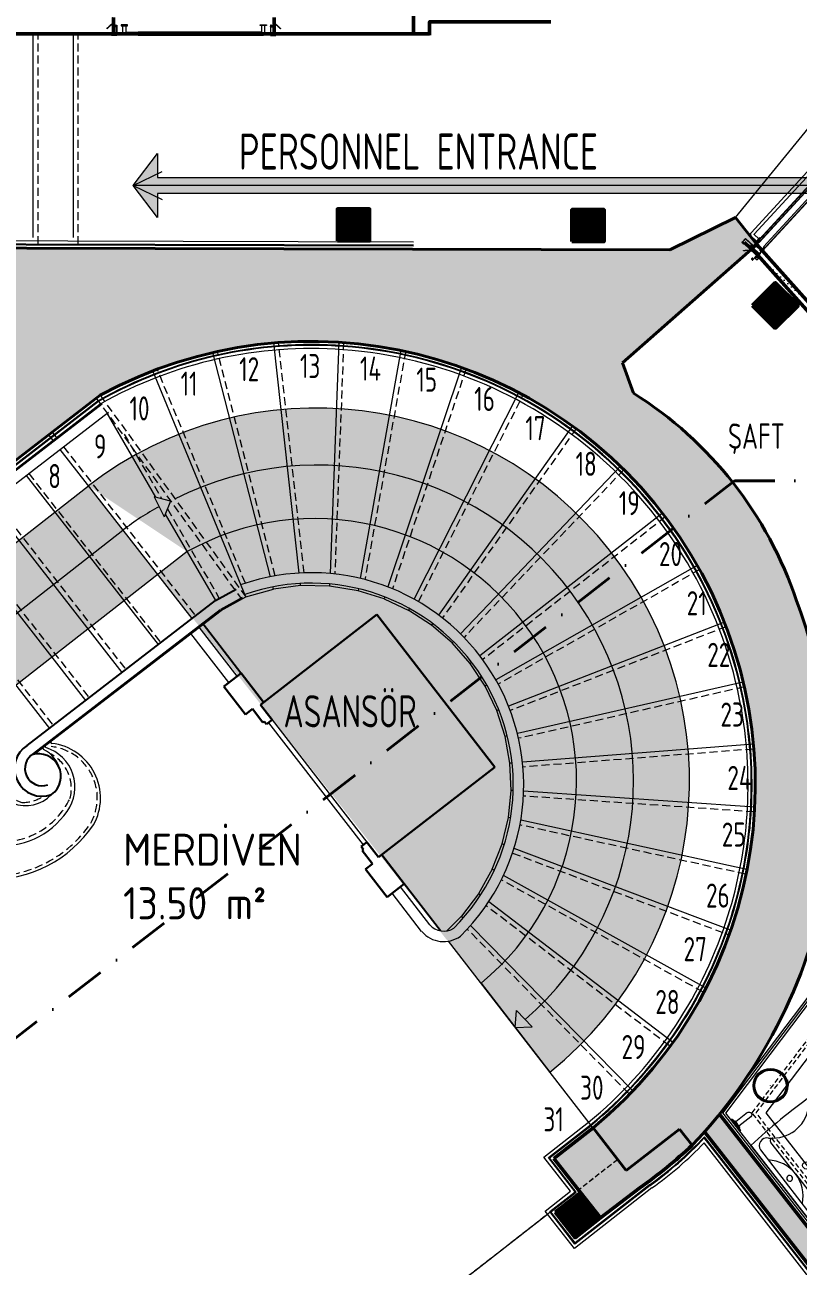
# Model space of a CAD drawing. Header units: millimetres. Extents: x 8884 to 18446, y 10737 to 16556.
# Drawn here: x 10985 to 11466, y 14566 to 15338 of the extents above; entities that cross this region are included whole.
import ezdxf

# ---------------------------------------------------------------- set-up
doc = ezdxf.new("R2010")
doc.units = ezdxf.units.MM
doc.set_wipeout_variables(frame=1)
for name, pattern in [('ACAD_ISO07W100', [3, 0, -3]), ('DASHDOT2', [0.5, 0.25, -0.125, 0, -0.125]), ('DUZ', [0]), ('HIDDEN', [0.375, 0.25, -0.125]), ('HIDDEN2', [4.7625, 3.175, -1.5875])]:
    doc.linetypes.add(name, pattern=pattern)
for name, color, linetype, lineweight in [('Bina', 7, 'Continuous', 9), ('Cadde_sokak adi', 22, 'Continuous', 9), ('CEILING (3RDF)', 172, 'Continuous', 13), ('DOGRAMA', 4, 'Continuous', 18), ('DOGRAMA_GOR', 241, 'Continuous', 15), ('GYPSIUM BOARD (3RDF)', 97, 'Continuous', 20), ('HATCH (3RDF)', 251, 'Continuous', 15), ('HIDDEN (3RDF)', 145, 'HIDDEN', 13), ('kolon', 212, 'Continuous', 50), ('LED LİGHTİNG', 40, 'HIDDEN2', 20), ('ozgun_duvar', 251, 'DUZ', 9), ('PLASTER (3RDF)', 251, 'Continuous', 13), ('SANITARY (3RDF)', 153, 'Continuous', 20), ('SANITARY-ACCESSORIES(3RDF)', 2, 'Continuous', 9), ('TEXT-GNRL (3RDF)', 125, 'Continuous', 15), ('Tezgah', 7, 'Continuous', 9), ('TRS-ACK-KAPI-AHS', 40, 'Continuous', 18), ('TRS-ASNSR', 165, 'Continuous', 20), ('TRS-ASNSR-KST', 44, 'Continuous', 30), ('TRS-DVR-EKLNN', 1, 'Continuous', 50), ('TRS-DVR-OZGN', 192, 'Continuous', 40), ('TRS-GRN-0.15', 157, 'Continuous', 15), ('TRS-GRN-0.20', 72, 'Continuous', 20), ('TRS-GRN-0.25', 54, 'Continuous', 25), ('TRS-ISR-ACLS', 53, 'ACAD_ISO07W100', 20), ('TRS-ISR-KST', 185, 'DASHDOT2', 40), ('TRS-MRD', 113, 'Continuous', 15), ('TRS-MRD-KABA', 115, 'HIDDEN', 9), ('TRS-YAZI-MAHL', 20, 'Continuous', 13), ('TRS-YAZI-MRDVN', 101, 'Continuous', 0), ('TRS_TRM_TASIYICI', 226, 'DUZ', 9), ('TUGLA DUVAR (3RDF)', 26, 'Continuous', 13), ('WALL (3RDF)', 255, 'Continuous', 35), ('yeni_duvar', 35, 'DUZ', 9)]:
    doc.layers.add(name, color=color, linetype=linetype, lineweight=lineweight)
doc.layers.add('CARPET (3RDF)', color=7, linetype='Continuous', lineweight=20, true_color=0x7a0000)
doc.layers.add('wipeout', color=8, linetype='Continuous')
doc.styles.add('ARIALTUR', font='isocpeur.ttf', dxfattribs={"width": 0.9, "height": 15})
doc.styles.add('yazi_orta_50', font='isocpeur.ttf', dxfattribs={"width": 0.7, "height": 25})
doc.styles.add('yazı_kck_50', font='isocpeur.ttf', dxfattribs={"width": 0.7, "height": 15})
pattern_1 = [(0, (-8194.755, 2485.2215), (0.3175, 0.635), [0, -0.635])]
pattern_2 = [(45.60976326, (-107582.08845, -11156.5024), (-0.08932398658, 0.08744269793), [])]

# ---------------------------------------------------------------- blocks, each defined once
blk = doc.blocks.new('KESİT ÇİZ')
at = {"layer": 'TRS-ISR-KST', "ltscale": 100}
blk.add_line((114203.42, 55692.51), (114741.94, 55692.51), dxfattribs=at)
blk.add_lwpolyline([(112917.63, 54696.31), (114203.42, 55692.51)], dxfattribs=at)
blk = doc.blocks.new('A$C0BD3362B')
at = {"layer": 'HIDDEN (3RDF)', "color": 251, "linetype": 'HIDDEN2'}
blk.add_line((123.31, 124.08, 33.18), (-60.62, -19.36, 33.18), dxfattribs=at)
blk = doc.blocks.new('rubbish b 02')
at = {"layer": 'SANITARY-ACCESSORIES(3RDF)', "linetype": 'Continuous', "lineweight": 0}
for p, q in [((-117728.3, -2939), (-117727.4, -2939)), ((-117727.9, -2939.4), (-117727.9, -2938.6))]:
    blk.add_line(p, q, dxfattribs=at)
blk.add_lwpolyline([(-117737.6, -3046.5), (-117702.9, -3046.5), (-117702.9, -3048.5), (-117737.6, -3048.5)], close=True, dxfattribs=at)
for radius in [107.5, 102.5, 101, 97]:
    blk.add_circle((-117727.9, -2939), radius, dxfattribs=at)
blk = doc.blocks.new('GRAB HORIZONTAL PLAN')
blk.add_wipeout([(-1.5, 1.6), (-10.9, 1.6), (-11.59, 1.45), (-11.9, 1.25), (-12.2, 0.93), (-12.41, 0.54), (-12.5, 0), (-12.45, -0.4), (-12.23, -0.9), (-11.99, -1.17), (-11.68, -1.4), (-11.2, -1.57), (-10.9, -1.6), (-1.5, -1.6), (-1.5, -2.4), (-1.48, -2.49), (-1.42, -2.56), (-1.27, -2.67), (-1.07, -2.81), (-0.94, -2.9), (-0.84, -2.99), (-0.81, -3.04), (-0.8, -3.1), (-0.8, -4.25), (-0.76, -4.38), (-0.73, -4.43), (-0.64, -4.48), (-0.55, -4.5), (0, -4.5), (0, 4.5), (-0.55, 4.5), (-0.65, 4.48), (-0.73, 4.43), (-0.78, 4.35), (-0.8, 4.25), (-0.8, 3.1), (-0.82, 3.01), (-0.88, 2.94), (-1, 2.86), (-1.42, 2.56), (-1.48, 2.49), (-1.5, 2.4)]).dxf.layer = 'wipeout'
for p, q in [((-10.9, 1.6), (-1.5, 1.6)), ((-1.5, 2.4), (-1.5, 0)), ((-1.5, -2.4), (-1.5, 0)), ((-0.88, 2.94), (-1.42, 2.56)), ((-0.8, 4.25), (-0.8, 3.1)), ((-0.8, -3.1), (-0.8, 3.1)), ((0, 4.5), (-0.55, 4.5)), ((0, 4.5), (0, 0)), ((0, -4.5), (0, 0)), ((-10.9, -1.6), (-1.5, -1.6)), ((-0.88, -2.94), (-1.42, -2.56)), ((-0.8, -4.25), (-0.8, -3.1)), ((-0.55, -4.5), (0, -4.5))]:
    blk.add_line(p, q)
for centre, radius, start, end in [((-10.9, 0), 1.6, 90, 270), ((-1.3, 2.4), 0.2, 125.53768, 180), ((-1, 3.1), 0.2, 305.53768, 0), ((-0.55, 4.25), 0.25, 90, 180), ((-1.3, -2.4), 0.2, 180, 234.46232), ((-1, -3.1), 0.2, 0, 54.46232), ((-0.55, -4.25), 0.25, 180, 270)]:
    blk.add_arc(centre, radius, start, end)
blk = doc.blocks.new('A$C41940278')
blk.add_wipeout([(0.0144, 0.5393), (0.6344, 0.5393), (0.6364, 0.515), (0.6396, 0.4723), (0.6441, 0.3979), (0.6461, 0.3514), (0.6472, 0.3201), (0.6479, 0.2936), (0.6486, 0.249), (0.6489, 0.2062), (0.6483, 0.1382), (0.6462, 0.0642), (0.6459, 0.0459), (0.6441, 0.0343), (0.6412, 0.0266), (0.6343, 0.016), (0.6278, 0.0099), (0.6221, 0.0061), (0.6153, 0.0029), (0.6091, 0.001), (0.6029, 0), (0.5971, -0.0001), (0.5925, 0.0002), (0.5738, 0.0045), (0.5419, 0.0115), (0.5227, 0.0151), (0.4909, 0.0203), (0.47, 0.0231), (0.4503, 0.0254), (0.4097, 0.0288), (0.3824, 0.0301), (0.3493, 0.0306), (0.3266, 0.0304), (0.3069, 0.0306), (0.2703, 0.0302), (0.2501, 0.0294), (0.2194, 0.0273), (0.1917, 0.0247), (0.1579, 0.0203), (0.1378, 0.0172), (0.1045, 0.011), (0.0778, 0.0052), (0.0663, 0.0024), (0.0546, 0.0001), (0.0446, 0.0002), (0.0337, 0.0028), (0.0276, 0.0055), (0.0191, 0.0114), (0.013, 0.0178), (0.0085, 0.0247), (0.0056, 0.0312), (0.0034, 0.0399), (0.0028, 0.0487), (0.0012, 0.1045), (-0.0001, 0.2021), (0.0019, 0.3306), (0.0069, 0.4375)]).dxf.layer = 'wipeout'
for p, q in [((0.3244, 0.5393), (0.0144, 0.5393)), ((0.0722, 0.5101), (0.3241, 0.5101)), ((0.3244, 0.5393), (0.6344, 0.5393)), ((0.5765, 0.5101), (0.3246, 0.5101)), ((0.0447, 0.4257), (0.0624, 0.4035)), ((0.3241, 0.4308), (0.0757, 0.4308)), ((0.3246, 0.4308), (0.573, 0.4308)), ((0.604, 0.4257), (0.5863, 0.4035))]:
    blk.add_line(p, q)
blk.add_circle((0.3246, 0.3448), 0.0225)
for centre, radius, start, end in [((3.8303, 0.2062), 3.8304, 175.01208, 182.31365), ((0.0774, 0.4617), 0.0487, 96.08018, 227.82749), ((0.3241, 0.6568), 0.226, 220.48229, 270), ((0.3246, 0.4756), 0.0175, 90, 270), ((0.3246, 0.6568), 0.226, 270, 319.51771), ((0.3246, 0.4756), 0.0175, 270, 90), ((0.5714, 0.4617), 0.0487, 312.17251, 83.91982), ((-3.1815, 0.2062), 3.8304, 357.68635, 4.98792), ((-0.1138, 0.2651), 0.224, 312.98075, 38.12389), ((0.0757, 0.4139), 0.0169, 90, 218.12389), ((0.7626, 0.2651), 0.224, 141.87611, 227.01925), ((0.573, 0.4139), 0.0169, 321.87611, 90), ((0.0684, 0.0747), 0.0397, 138.03371, 282.1111), ((0.5803, 0.0747), 0.0397, 257.8889, 41.96629), ((0.0502, 0.0472), 0.0474, 174.70169, 283.49377), ((0.2994, -0.9469), 0.9775, 88.54245, 104.1034), ((0.2999, -0.9613), 1.0219, 88.59015, 102.6135), ((0.3489, -0.9613), 1.0219, 77.3865, 91.40985), ((0.3386, -1.0425), 1.102, 90.73498, 90.74064), ((0.3378, -1.0286), 1.059, 90.72331, 90.7292), ((0.3493, -0.9469), 0.9775, 75.8966, 91.45755), ((0.5986, 0.0472), 0.0474, 256.50623, 5.29831)]:
    blk.add_arc(centre, radius, start, end)

msp = doc.modelspace()

# ---------------------------------------------------------------- hatches: boundary and pattern name
at = {"layer": 'CARPET (3RDF)'}
h = msp.add_hatch(dxfattribs=at)
h.set_pattern_fill('DOTS', color=256, scale=3)
h.set_pattern_definition([(0, (-128803.2467, 30815.715), (2.38125, 4.7625), [0, -4.7625])])
edge = h.paths.add_edge_path()
edge.add_arc((11165.09, 14867.58), 163.2, 309.47743, 479.18198)
edge.add_line((11268.87, 14741.61), (11311.69, 14686.26))
edge.add_arc((11166.38, 14867.4), 232.22, 308.73582, 487.69952)
edge.add_line((11085.8, 15010.29), (10882.43, 14851.51))
edge.add_line((10882.43, 14851.51), (10839.35, 14906.69))
edge.add_line((10839.35, 14906.69), (11024.37, 15051.14))
at = {"layer": 'ozgun_duvar'}
h = msp.add_hatch(dxfattribs=at)
h.set_pattern_fill('DOTS', color=256, scale=0.4, style=0)
h.set_pattern_definition(pattern_1)
edge = h.paths.add_edge_path()
edge.add_line((10585.45, 15200.05), (10585.77, 15121.37))
edge.add_line((10585.77, 15121.37), (10693.74, 15121.22))
edge.add_line((10693.74, 15121.22), (10693.74, 15136.82))
edge.add_line((10693.74, 15136.82), (10756.08, 15138.59))
edge.add_line((10756.08, 15138.59), (10939.31, 15143.79))
edge.add_line((10939.31, 15143.79), (10972.87, 15099.97))
edge.add_line((10972.87, 15099.97), (10779.57, 14951.19))
edge.add_line((10779.57, 14951.19), (10797.8, 14927.51))
edge.add_line((10797.8, 14927.51), (11031.75, 15107.59))
edge.add_line((11031.75, 15107.59), (11067.27, 15123.75))
edge.add_line((11067.27, 15123.75), (11101.77, 15134.08))
edge.add_line((11101.77, 15134.08), (11139.8, 15140.14))
edge.add_line((11139.8, 15140.14), (11172.58, 15140.94))
edge.add_line((11172.58, 15140.94), (11180.3, 15140.67))
edge.add_line((11180.3, 15140.67), (11204.17, 15138.08))
edge.add_line((11204.17, 15138.08), (11218.97, 15135.57))
edge.add_line((11218.97, 15135.57), (11244.75, 15128.88))
edge.add_line((11244.75, 15128.88), (11259.5, 15124.07))
edge.add_line((11259.5, 15124.07), (11292.42, 15109.16))
edge.add_line((11292.42, 15109.16), (11303.69, 15102.87))
edge.add_line((11303.69, 15102.87), (11325.68, 15088.55))
edge.add_line((11325.68, 15088.55), (11348, 15070.42))
edge.add_line((11348, 15070.42), (11357.81, 15061.3))
edge.add_line((11357.81, 15061.3), (11377.85, 15039.04))
edge.add_line((11377.85, 15039.04), (11392.56, 15019.16))
edge.add_line((11392.56, 15019.16), (11403.43, 15001.64))
edge.add_line((11403.43, 15001.64), (11420.3, 14966.33))
edge.add_line((11420.3, 14966.33), (11432.67, 14926.06))
edge.add_line((11432.67, 14926.06), (11438.3, 14890.36))
edge.add_line((11438.3, 14890.36), (11439.07, 14851.23))
edge.add_line((11439.07, 14851.23), (11434.3, 14812.39))
edge.add_line((11434.3, 14812.39), (11424.07, 14774.62))
edge.add_line((11424.07, 14774.62), (11407.15, 14736.05))
edge.add_line((11407.15, 14736.05), (11387.99, 14704.98))
edge.add_line((11387.99, 14704.98), (11360.98, 14672.83))
edge.add_line((11360.98, 14672.83), (11338.72, 14651.46))
edge.add_line((11338.72, 14651.46), (11359.33, 14624.83))
edge.add_line((11359.33, 14624.83), (11392.35, 14650.86))
edge.add_line((11392.35, 14650.86), (11400.26, 14640.74))
edge.add_line((11400.26, 14640.74), (11426.82, 14672.61))
edge.add_arc((11163.55, 14865.06), 326.11, 323.83363, 333.59931)
edge.add_line((11455.65, 14720.05), (11467.04, 14745.72))
edge.add_line((11467.04, 14745.72), (11480, 14786.25))
edge.add_line((11480, 14786.25), (11485.34, 14812.12))
edge.add_line((11485.34, 14812.12), (11488.25, 14837.41))
edge.add_line((11488.25, 14837.41), (11487.66, 14878.52))
edge.add_arc((11091.95, 14845.85), 397.05, 4.7198, 11.73673)
edge.add_arc((11123.97, 14851.49), 364.55, 11.89316, 17.84025)
edge.add_line((11471, 14963.18), (11463.27, 14985.25))
edge.add_line((11463.27, 14985.25), (11452.7, 15009.08))
edge.add_line((11452.7, 15009.08), (11434.31, 15041.39))
edge.add_line((11434.31, 15041.39), (11425.23, 15053.1))
edge.add_arc((11281.56, 14947.86), 178.09, 36.22349, 46.32472)
edge.add_arc((11233.68, 14902.34), 244.1, 45.57389, 57.79681)
edge.add_line((11363.77, 15108.89), (11356.91, 15127.81))
edge.add_line((11356.91, 15127.81), (11440.56, 15201.34))
edge.add_line((11440.56, 15201.34), (11427.23, 15218.25))
edge.add_line((11427.23, 15218.25), (11386.41, 15197.99))
edge.add_line((11386.41, 15197.99), (10585.45, 15200.05))
h.paths.add_polyline_path([(10473.61, 15121.67), (10473.6, 15199.64), (10264.93, 15198.61), (10264.74, 15122.29)])
at = {"layer": 'TRS_TRM_TASIYICI'}
h = msp.add_hatch(dxfattribs=at)
h.set_pattern_fill('ANSI31', color=256, angle=0.60976)
h.set_pattern_definition(pattern_2)
h.paths.add_polyline_path([(11179.41, 15203.57), (11199.41, 15203.57), (11199.41, 15223.57), (11179.41, 15223.57)])
h = msp.add_hatch(dxfattribs=at)
h.set_pattern_fill('ANSI31', color=256, angle=0.60976)
h.set_pattern_definition(pattern_2)
h.paths.add_polyline_path([(11325.41, 15203.17), (11345.41, 15203.17), (11345.41, 15223.17), (11325.41, 15223.17)])
h = msp.add_hatch(dxfattribs=at)
h.set_pattern_fill('ANSI31', color=256, angle=0.60976)
h.set_pattern_definition([(45.60976326, (-107586.5263, -5134.60452), (-0.08932398658, 0.08744269793), [])])
h.paths.add_polyline_path([(11437.88, 15163.48), (11452.02, 15149.34), (11466.16, 15163.48), (11452.02, 15177.63)])
h = msp.add_hatch(dxfattribs=at)
h.set_pattern_fill('ANSI31', color=256, angle=0.60976)
h.set_pattern_definition([(45.60976326, (-107603.26743, -11173.03473), (-0.08932398658, 0.08744269793), [])])
h.paths.add_polyline_path([(11315.09, 14599.04), (11327.39, 14583.26), (11343.16, 14595.56), (11330.86, 14611.34)])
at = {"layer": 'yeni_duvar'}
h = msp.add_hatch(dxfattribs=at)
h.set_pattern_fill('DOTS', color=256, scale=0.4, style=0)
h.set_pattern_definition([(0, (-5526.03934, 13425.4476), (0.3175, 0.635), [0, -0.635])])
h.paths.add_polyline_path([(11508.75, 14520.21), (11519.79, 14528.81), (11417.24, 14660.14), (11407.98, 14649.17)])
h = msp.add_hatch(dxfattribs=at)
h.set_pattern_fill('DOTS', color=256, scale=0.4, style=0)
h.set_pattern_definition(pattern_1)
h.paths.add_polyline_path([(11314.25, 14632.64), (11338.59, 14651.62), (11359.29, 14625.08), (11392.31, 14650.91), (11400.26, 14640.74), (11379.88, 14623.33), (11361.47, 14609.55), (11343.16, 14595.56)])

# ---------------------------------------------------------------- linework, layer by layer
at = {"layer": 'Cadde_sokak adi'}
msp.add_lwpolyline([(11268.87, 14741.61), (11311.69, 14686.26)], dxfattribs=at)
at = {"layer": 'CARPET (3RDF)'}
msp.add_lwpolyline([(11085.8, 15010.29), (10882.43, 14851.51), (10839.35, 14906.69), (11024.37, 15051.14)], dxfattribs=at)
for centre, radius, start, end in [((11166.38, 14867.4), 232.22, 308.73582, 127.69952), ((11165.09, 14867.58), 163.2, 309.47743, 119.18198)]:
    msp.add_arc(centre, radius, start, end, dxfattribs=at)
at = {"layer": 'CEILING (3RDF)', "elevation": 33.18}
msp.add_lwpolyline([(11157.17, 14420.49, -0.379027), (11169.78, 14488.26), (11310.31, 14597.86)], format="xyb", dxfattribs=at)
at = {"layer": 'DOGRAMA', "extrusion": (-0.007439, -0.022784, 0.999713)}
msp.add_line((11437.77, 15193.09, -2.36), (11437.62, 15193.23, -2.36), dxfattribs=at)
at = {"layer": 'DOGRAMA', "elevation": 48.88}
for points in [[(11040.17, 15338.73), (11040.17, 15337.08, 0.414214), (11040.27, 15336.98), (11041.97, 15336.98, 0.473285), (11042.07, 15337.1), (11041.92, 15337.87, -0.473285), (11042.02, 15337.98), (11042.07, 15337.98, -0.414214), (11042.17, 15337.88), (11042.16, 15331.53, -0.414214), (11042.06, 15331.43), (11038.96, 15331.43, -0.414214), (11038.86, 15331.53), (11038.86, 15332.63, -0.414214), (11038.96, 15332.73), (11039.76, 15332.73), (11039.76, 15332.53), (11039.06, 15332.53), (11039.06, 15331.63), (11041.96, 15331.63), (11041.97, 15336.78), (11040.27, 15336.78, -0.414214), (11039.97, 15337.08), (11039.97, 15338.63)], [(11139.77, 15338.74), (11139.77, 15337.09, -0.414214), (11139.67, 15336.99), (11137.97, 15336.99, -0.473285), (11137.87, 15337.11), (11138.03, 15337.87, 0.473285), (11137.93, 15337.99), (11137.87, 15337.99, 0.414214), (11137.77, 15337.89), (11137.76, 15331.53, 0.414214), (11137.86, 15331.43), (11140.96, 15331.43, 0.414214), (11141.06, 15331.53), (11141.06, 15332.63, 0.414214), (11140.96, 15332.73), (11140.16, 15332.73), (11140.16, 15332.53), (11140.86, 15332.53), (11140.86, 15331.63), (11137.96, 15331.63), (11137.97, 15336.79), (11139.67, 15336.79, 0.414214), (11139.97, 15337.09), (11139.97, 15338.64)]]:
    msp.add_lwpolyline(points, format="xyb", dxfattribs=at)
at = {"layer": 'DOGRAMA', "extrusion": (-0.007439, -0.022784, 0.999713), "elevation": -433.6}
for points in [[(6201.56, 18080.21), (6201.74, 18080.13), (6202.58, 18081.96), (6201.99, 18082.23), (6201.48, 18081.13), (6196.18, 18083.56), (6155.02, 17993.55), (6160.22, 17991.16), (6159.72, 17990.07), (6160.41, 17989.75), (6161.24, 17991.58), (6161.06, 17991.67), (6160.31, 17990.02), (6159.99, 17990.17), (6160.49, 17991.26), (6155.28, 17993.65), (6196.28, 18083.29), (6201.58, 18080.87), (6202.09, 18081.96), (6202.31, 18081.86), (6201.56, 18080.21)], [(6160.6, 17991.27), (6160.19, 17990.35), (6160.37, 17990.27), (6201, 18079.11), (6200.82, 18079.2)], [(6157.55, 17994.98), (6157.47, 17994.8), (6156.37, 17995.3), (6157.58, 17997.95), (6157.49, 17997.99), (6155.57, 17993.79), (6160.5, 17991.53), (6162.43, 17995.74), (6162.34, 17995.78), (6161.12, 17993.13), (6160.03, 17993.63), (6160.11, 17993.81), (6161.02, 17993.4), (6162.24, 17996.05), (6162.69, 17995.84), (6160.6, 17991.27), (6155.3, 17993.69), (6157.39, 17998.26), (6157.85, 17998.05), (6156.64, 17995.4), (6157.55, 17994.98)]]:
    msp.add_lwpolyline(points, dxfattribs=at)
msp.add_lwpolyline([(6157.36, 17987.56), (6157.02, 17986.83, 0.414214), (6157.07, 17986.69), (6157.9, 17986.32, 0.414214), (6158.03, 17986.37), (6159.95, 17990.57, 0.414214), (6159.9, 17990.7), (6158.9, 17991.16, 0.414214), (6158.76, 17991.11), (6158.64, 17990.84, -0.414214), (6158.51, 17990.79), (6155.31, 17992.25, -0.414214), (6155.26, 17992.39), (6155.38, 17992.66, 0.414214), (6155.33, 17992.79), (6153.83, 17993.48, -0.414214), (6153.78, 17993.62), (6154.49, 17995.17, -0.473285), (6154.64, 17995.21), (6155.27, 17994.75, 0.473285), (6155.42, 17994.79), (6155.44, 17994.84, 0.414214), (6155.39, 17994.98), (6149.59, 17997.64, 0.414214), (6149.46, 17997.59), (6148.17, 17994.76, 0.414214), (6148.22, 17994.62), (6149.22, 17994.16, 0.414214), (6149.35, 17994.21), (6149.69, 17994.94), (6149.51, 17995.03), (6149.21, 17994.39), (6148.39, 17994.76), (6149.6, 17997.41), (6154.3, 17995.25), (6153.59, 17993.7, 0.414214), (6153.74, 17993.3), (6155.16, 17992.65), (6155.08, 17992.47, 0.414214), (6155.22, 17992.07), (6158.42, 17990.61, 0.414214), (6158.82, 17990.76), (6158.91, 17990.94), (6159.73, 17990.56), (6157.89, 17986.54), (6157.25, 17986.83), (6157.54, 17987.47)], format="xyb", dxfattribs=at)
msp.add_lwpolyline([(6156.77, 17995.45), (6160.97, 17993.53), (6161.06, 17993.71), (6156.85, 17995.63)], close=True, dxfattribs=at)
at = {"layer": 'DOGRAMA_GOR', "extrusion": (-0.007439, -0.022784, 0.999713)}
for p, q in [((11439.32, 15193.44, -2.34), (11439.62, 15193.16, -2.35)), ((11439.45, 15193.59, -2.34), (11439.82, 15193.25, -2.34)), ((11439.46, 15192.53, -2.36), (11439.56, 15192.55, -2.36)), ((11439.82, 15193.25, -2.34), (11439.69, 15193.1, -2.35))]:
    msp.add_line(p, q, dxfattribs=at)
at = {"layer": 'DOGRAMA_GOR', "linetype": 'HIDDEN', "ltscale": 0.001, "elevation": 48.88}
for points in [[(11035.68, 15335.67), (11035.81, 15335.52), (11039.57, 15338.93), (11039.57, 15342.43), (11039.37, 15342.43), (11039.37, 15339.02), (11035.68, 15335.67)], [(11144.27, 15335.67), (11144.13, 15335.52), (11140.37, 15338.94), (11140.37, 15342.44), (11140.57, 15342.44), (11140.57, 15339.02), (11144.27, 15335.67)]]:
    msp.add_lwpolyline(points, dxfattribs=at)
at = {"layer": 'DOGRAMA_GOR', "elevation": 48.88}
for points in [[(11044.77, 15338.08), (11044.77, 15337.58), (11048.77, 15337.58), (11048.77, 15338.08)], [(11135.27, 15338.09), (11135.27, 15337.59), (11131.27, 15337.59), (11131.27, 15338.09)]]:
    msp.add_lwpolyline(points, close=True, dxfattribs=at)
for points in [[(11055.39, 15331.59), (11047.27, 15331.58, -0.414214), (11045.77, 15333.08), (11045.77, 15337.58)], [(11047.77, 15337.58), (11047.77, 15333.68, 0.414214), (11047.87, 15333.58), (11055.39, 15333.59)], [(11132.27, 15337.59), (11132.27, 15333.69, -0.414214), (11132.17, 15333.59), (11055.39, 15333.59)], [(11055.39, 15331.59), (11132.77, 15331.59, 0.414214), (11134.27, 15333.09), (11134.27, 15337.59)]]:
    msp.add_lwpolyline(points, format="xyb", dxfattribs=at)
at = {"layer": 'DOGRAMA_GOR', "extrusion": (-0.007439, -0.022784, 0.999713), "elevation": -433.6}
for points in [[(6151.73, 18002.18), (6187.46, 18080.31, -0.414214), (6189.46, 18081.05), (6193.57, 18079.17)], [(6192.74, 18077.34), (6189.17, 18078.97, 0.414214), (6189.04, 18078.93), (6153.8, 18001.89)], [(6151.73, 18002.18, 0.414214), (6152.47, 18000.18), (6156.58, 17998.3)], [(6157.42, 18000.13), (6153.85, 18001.76, -0.414214), (6153.8, 18001.89)], [(6160.13, 17990.71), (6160.25, 17990.99, 0.414214), (6160.15, 17991.25), (6156.86, 17992.76), (6156.78, 17992.57), (6159.98, 17991.11, -0.414214), (6160.03, 17990.98), (6159.94, 17990.79)]]:
    msp.add_lwpolyline(points, format="xyb", dxfattribs=at)
for points in [[(6156.62, 17997.18), (6156.16, 17997.39), (6157.84, 18001.04), (6158.29, 18000.83)], [(6155.53, 17992.26), (6158.37, 17990.96), (6158.49, 17991.24), (6155.66, 17992.53)]]:
    msp.add_lwpolyline(points, close=True, dxfattribs=at)
at = {"layer": 'DOGRAMA_GOR', "linetype": 'HIDDEN', "ltscale": 0.001, "extrusion": (-0.007439, -0.022784, 0.999713), "elevation": -433.6}
msp.add_lwpolyline([(6150.66, 17989.97), (6150.58, 17990.15), (6155.27, 17992.16), (6158.46, 17990.7), (6158.38, 17990.52), (6155.26, 17991.94), (6150.66, 17989.97)], dxfattribs=at)
at = {"layer": 'DOGRAMA_GOR'}
for centre in [(11041.18, 15337.51, 48.88), (11138.77, 15337.51, 48.88)]:
    msp.add_circle(centre, 0.5, dxfattribs=at)
at = {"layer": 'DOGRAMA_GOR', "extrusion": (-0.007439, -0.022784, 0.999713)}
for centre, radius in [((6154.64, 17994.22, -433.6), 0.502), ((6160.09, 17987.85, -433.6), 0.754)]:
    msp.add_circle(centre, radius, dxfattribs=at)
for centre, radius, start, end in [((6160.09, 17987.85, -433.6), 0.854, 162.1782, 206.71627), ((6159.96, 17989.09, -433.6), 0.725, 186.14374, 242.48243), ((6159.96, 17989.09, -433.6), 0.524, 151.45016, 259.79946)]:
    msp.add_arc(centre, radius, start, end, dxfattribs=at)
at = {"layer": 'GYPSIUM BOARD (3RDF)'}
for p, q in [((11418.49, 14661.79, -0.08), (11487.22, 14752.46, -4.6)), ((11419.29, 14660.77, -0.07), (11488.47, 14752.04, -4.61))]:
    msp.add_line(p, q, dxfattribs=at)
at = {"layer": 'HATCH (3RDF)'}
msp.add_line((11427.23, 15218.25, -2.12), (11487.73, 15292.5), dxfattribs=at)
at = {"layer": 'HIDDEN (3RDF)', "color": 251, "linetype": 'HIDDEN2'}
msp.add_line((11353.71, 14631.71, 33.18), (11169.78, 14488.26, 33.18), dxfattribs=at)
at = {"layer": 'kolon', "elevation": 33.18}
for points in [[(11179.41, 15203.57), (11199.41, 15203.57), (11199.41, 15223.57), (11179.41, 15223.57)], [(11325.41, 15203.17), (11345.41, 15203.17), (11345.41, 15223.17), (11325.41, 15223.17)], [(11437.88, 15163.48), (11452.02, 15149.34), (11466.16, 15163.48), (11452.02, 15177.63)]]:
    msp.add_lwpolyline(points, close=True, dxfattribs=at)
at = {"layer": 'kolon'}
msp.add_lwpolyline([(11315.09, 14599.04), (11327.39, 14583.26), (11343.16, 14595.56), (11330.86, 14611.34)], close=True, dxfattribs=at)
at = {"layer": 'PLASTER (3RDF)'}
for p, q in [((11030.42, 15104.15), (10797.43, 14924.7)), ((11311.45, 14632.98), (11337.34, 14653.18)), ((11328.06, 14611.68), (11311.45, 14632.98)), ((11312.29, 14599.38), (11328.06, 14611.68)), ((11373.76, 14616.19), (11327.38, 14580.02)), ((11327.38, 14580.02), (11312.29, 14599.38))]:
    msp.add_line(p, q, dxfattribs=at)
at = {"layer": 'PLASTER (3RDF)', "elevation": -61.14}
msp.add_lwpolyline([(11226.75, 15200.41), (10583.45, 15202.11), (10583.36, 15119.36)], dxfattribs=at)
at = {"layer": 'PLASTER (3RDF)'}
for centre, radius, start, end in [((11163.23, 14869.42), 269.7, 85.76574, 119.50227), ((11163.55, 14865.06), 274.03, 47.49858, 85.90017), ((11163.55, 14865.06), 274.03, 8.86256, 47.49858), ((11163.55, 14865.06), 274.03, 341.67891, 8.86256), ((11244.05, 14798.5), 223.74, 305.43266, 317.06267)]:
    msp.add_arc(centre, radius, start, end, dxfattribs=at)
at = {"layer": 'Tezgah'}
msp.add_line((11440.56, 15201.34, -2.12), (11506.48, 15272.86, 33.18), dxfattribs=at)
at = {"layer": 'TRS-ACK-KAPI-AHS', "extrusion": (-0.007439, -0.022784, 0.999713), "elevation": -433.6}
for points in [[(6158.31, 17997.84), (6157.39, 17998.26), (6194.17, 18078.68), (6195.09, 18078.26), (6158.31, 17997.84)], [(6161.78, 17996.25), (6198.56, 18076.67), (6199.47, 18076.25), (6162.69, 17995.84), (6161.78, 17996.25)]]:
    msp.add_lwpolyline(points, dxfattribs=at)
at = {"layer": 'TRS-ASNSR', "elevation": -61.14}
for points in [[(11136.46, 14903.72), (11195.38, 14827.68)], [(11138.83, 14905.55), (11197.75, 14829.51)]]:
    msp.add_lwpolyline(points, dxfattribs=at)
at = {"layer": 'TRS-ASNSR-KST', "extrusion": (-0.000121317, -9.33208e-05, 1)}
for p in [(11119.44, 14934.6, -61.14), (11122.27, 14908.91, -61.14)]:
    msp.add_line(p, (11108.77, 14926.33, -61.14), dxfattribs=at)
at = {"layer": 'TRS-ASNSR-KST'}
for p, q in [((11119.44, 14934.59, -61.14), (11108.77, 14926.33, -61.14)), ((11119.44, 14934.59, -61.14), (11133.48, 14916.47, -61.14)), ((11133.08, 14904, -61.14), (11126.64, 14912.3, -61.14)), ((11135.28, 14902.8, -61.14), (11133.87, 14904.61, -61.14)), ((11194.2, 14826.76, -61.14), (11195.61, 14824.94, -61.14)), ((11194.81, 14824.33, -61.14), (11201.25, 14816.03, -61.14)), ((11221.03, 14803.48, -61.14), (11206.99, 14821.61, -61.14)), ((11221.03, 14803.48, -61.14), (11210.36, 14795.21, -61.14))]:
    msp.add_line(p, q, dxfattribs=at)
at = {"layer": 'TRS-ASNSR-KST', "extrusion": (-0.000120652, -9.41789e-05, 1)}
for p in [(11196.87, 14812.64, -61.14), (11221.04, 14803.49, -61.14)]:
    msp.add_line(p, (11210.37, 14795.22, -61.14), dxfattribs=at)
at = {"layer": 'TRS-ASNSR-KST', "elevation": -61.14}
for points in [[(11131.54, 14914.96), (11203.91, 14971.04)], [(11203.91, 14971.04), (11277.41, 14876.19)], [(11126.64, 14912.3), (11122.27, 14908.91)], [(11138.83, 14905.55), (11131.54, 14914.96)], [(11133.08, 14904), (11133.87, 14904.61)], [(11138.83, 14905.55), (11134.91, 14910.61)], [(11135.28, 14902.8), (11138.83, 14905.55)], [(11205.04, 14820.11), (11277.41, 14876.19)], [(11194.2, 14826.76), (11197.75, 14829.51)], [(11197.75, 14829.51), (11201.67, 14824.46)], [(11197.75, 14829.51), (11205.04, 14820.11)], [(11194.81, 14824.33), (11195.61, 14824.94)], [(11201.25, 14816.03), (11196.87, 14812.64)]]:
    msp.add_lwpolyline(points, dxfattribs=at)
at = {"layer": 'TRS-DVR-EKLNN'}
for p, q in [((11226.75, 15332.55, 33.64), (10905.65, 15332.55, 33.64)), ((11226.75, 15332.55, 33.64), (11236.79, 15332.55, -0.16)), ((11417.24, 14660.14), (11516.93, 14532.59)), ((11407.98, 14649.17), (11508.76, 14520.22)), ((11314.25, 14632.64), (11330.86, 14611.34))]:
    msp.add_line(p, q, dxfattribs=at)
for points, elevation in [([(11312.23, 15360.14), (11226.75, 15360.14), (11226.75, 15331.72)], -0.16), ([(11040.06, 15332.73), (11040.07, 15342.73)], 48.88), ([(11140.05, 15332.73), (11140.07, 15342.74)], 48.88), ([(11312.23, 15340.04), (11236.79, 15340.04), (11236.79, 15331.72)], -0.16), ([(11493.5, 15135.94), (11437.58, 15198.68)], -17393.66), ([(11498.86, 15135.94), (11440.56, 15201.34)], -17393.66)]:
    msp.add_lwpolyline(points, dxfattribs=dict(at, elevation=elevation))
at = {"layer": 'TRS-DVR-EKLNN', "extrusion": (-0.007439, -0.022784, 0.999713), "elevation": -433.6}
msp.add_lwpolyline([(6149.64, 17995.09), (6158.77, 17990.9)], dxfattribs=at)
at = {"layer": 'TRS-DVR-EKLNN'}
for points in [[(11338.59, 14651.62), (11314.25, 14632.64)], [(11343.16, 14595.56), (11367.7, 14614.3)]]:
    msp.add_lwpolyline(points, dxfattribs=at)
msp.add_arc((11192.06, 14863.85), 305.17, 305.13738, 313.02031, dxfattribs=at)
at = {"layer": 'TRS-DVR-OZGN'}
for p, q in [((11427.23, 15218.25, -2.12), (11440.56, 15201.34, -2.12)), ((11363.77, 15108.89, 217.66), (11356.91, 15127.81, 217.7)), ((11338.59, 14651.62), (11359.29, 14625.08))]:
    msp.add_line(p, q, dxfattribs=at)
for points, elevation in [([(11386.41, 15197.99), (11427.23, 15218.25)], 33.18), ([(10585.45, 15200.11), (11386.41, 15197.99)], 33.18), ([(11356.91, 15127.81), (11440.56, 15201.34)], -65.26)]:
    msp.add_lwpolyline(points, dxfattribs=dict(at, elevation=elevation))
for points in [[(10973.1, 15100.16), (10779.57, 14951.19), (10797.8, 14927.51), (11031.75, 15107.59)], [(11359.29, 14625.08), (11392.35, 14650.86)], [(11400.26, 14640.74), (11392.35, 14650.86)]]:
    msp.add_lwpolyline(points, dxfattribs=at)
for centre, radius, start, end in [((11163.55, 14865.06), 276.03, 309.35522, 118.52178), ((11233.68, 14902.34, 217.68), 244.1, 18.45291, 57.79681), ((11124.97, 14851.55, 217.68), 363.56, 357.77108, 20.62416), ((11163.55, 14865.06), 326.11, 316.5403, 350.65832)]:
    msp.add_arc(centre, radius, start, end, dxfattribs=at)
at = {"layer": 'TRS-GRN-0.15'}
for p, q in [((11111.87, 14928.73), (11088.21, 14959.27)), ((11117.01, 14932.72), (11093.35, 14963.25)), ((11231.84, 14773.89), (11213.46, 14797.62)), ((11236.87, 14778.01), (11218.6, 14801.6))]:
    msp.add_line(p, q, dxfattribs=at)
for centre, radius, start, end in [((11163.3, 14865.02, 33.18), 132.1, 314.53849, 109.2821), ((11163.3, 14865.02, 33.18), 125.6, 314.80765, 109.2821), ((11245.57, 14785.64), 18.07, 221.27544, 305.10004), ((11245.57, 14785.64), 11.57, 221.27544, 302.70194)]:
    msp.add_arc(centre, radius, start, end, dxfattribs=at)
at = {"layer": 'TRS-GRN-0.20'}
for points in [[(10817.62, 14936.45), (11033.08, 15102.3)], [(10821.62, 14931.33), (11036.89, 15097.03)]]:
    msp.add_lwpolyline(points, dxfattribs=at)
at = {"layer": 'TRS-GRN-0.25'}
for p, q in [((11119.38, 14934.55), (11095.76, 14965.04)), ((11243.59, 14774.24), (11220.97, 14803.43))]:
    msp.add_line(p, q, dxfattribs=at)
for points in [[(11103.49, 14979.75), (11116.43, 14986.9)], [(11106.76, 14974.13), (11120.26, 14981.6)], [(10986.37, 14889.68), (11103.46, 14979.8)], [(10990.34, 14884.53), (11106.69, 14974.09)]]:
    msp.add_lwpolyline(points, dxfattribs=at)
for centre, radius, start, end in [((10995.55, 14875.18), 17.16, 122.32414, 290.33342), ((10995.56, 14875.21), 10.69, 119.26521, 290.2186), ((10993.34, 14870.42), 13.98, 305.80198, 107.46343)]:
    msp.add_arc(centre, radius, start, end, dxfattribs=at)
at = {"layer": 'TRS-ISR-ACLS', "extrusion": (-0.007439, -0.022784, 0.999713)}
msp.add_line((11439.39, 15196.04, -2.28), (11514.7, 15126.67, -3.3), dxfattribs=at)
at = {"layer": 'TRS-MRD'}
for p, q in [((10990.12, 15205.77, 33.54), (10990.12, 15332.1, 31.05)), ((11015.12, 15205.77, 33.54), (11015.12, 15332.1, 31.05)), ((11256.65, 15125.02), (11210.92, 14988.24)), ((11227.28, 14980.6), (11292.46, 15109.24)), ((11325.68, 15088.55), (11242.45, 14970.79)), ((11355.64, 15063.37), (11256.13, 14959.01)), ((11381.73, 15034.2), (11268.08, 14945.47)), ((11403.43, 15001.64), (11278.08, 14930.42)), ((11208.46, 14980.89), (11192.29, 14985.92)), ((11208.85, 14982.07), (11208.46, 14980.89)), ((11208.46, 14980.89), (11223.79, 14973.7)), ((11223.79, 14973.7), (11224.34, 14974.79)), ((11237.99, 14964.49), (11223.79, 14973.7)), ((11238.7, 14965.48), (11237.99, 14964.49)), ((11420.3, 14966.33), (11285.93, 14914.16)), ((11250.81, 14953.43), (11237.99, 14964.49)), ((11251.65, 14954.3), (11250.81, 14953.43)), ((11262, 14940.72), (11250.81, 14953.43)), ((11262.96, 14941.47), (11262, 14940.72)), ((11271.36, 14926.61), (11262, 14940.72)), ((11272.43, 14927.21), (11271.36, 14926.61)), ((11278.71, 14911.35), (11271.36, 14926.61)), ((11432, 14928.98), (11291.48, 14896.97)), ((11279.87, 14911.8), (11278.71, 14911.35)), ((11283.9, 14895.24), (11278.71, 14911.35)), ((11285.15, 14895.52), (11283.9, 14895.24)), ((11286.86, 14878.57), (11283.9, 14895.24)), ((11438.3, 14890.36), (11294.64, 14879.17)), ((11288.16, 14878.67), (11286.86, 14878.57)), ((11287.51, 14861.65), (11286.86, 14878.57)), ((11285.85, 14844.8), (11287.51, 14861.65)), ((11288.86, 14861.56), (11287.51, 14861.65)), ((11439.07, 14851.23), (11295.35, 14861.11)), ((11281.91, 14828.33), (11285.85, 14844.8)), ((11287.22, 14844.5), (11285.85, 14844.8)), ((11434.3, 14812.39), (11293.58, 14843.11)), ((11283.27, 14827.82), (11281.91, 14828.33)), ((11424.07, 14774.62), (11289.36, 14825.52)), ((11338.33, 14651.96), (11248.56, 14767.82))]:
    msp.add_line(p, q, dxfattribs=at)
at = {"layer": 'TRS-MRD', "linetype": 'Continuous'}
for p, q in [((11075.58, 15041.74), (11065.38, 15044.43)), ((11065.38, 15044.43), (11071.64, 15031.96)), ((11075.58, 15041.74), (11071.64, 15031.96)), ((11290.1, 14714.11), (11290.97, 14724.61)), ((11300.63, 14714.56), (11290.97, 14724.61)), ((11290.1, 14714.11), (11300.63, 14714.56))]:
    msp.add_line(p, q, dxfattribs=at)
at = {"layer": 'TRS-MRD'}
for points in [[(11155.66, 14996.9), (11139.8, 15140.14)], [(11180.3, 15140.67), (11174.82, 14996.62)], [(11218.97, 15135.57), (11193.66, 14993.59)], [(11137.68, 14994.61), (11101.77, 15134.08)], [(11122.32, 14982.16), (11064.47, 15122.69)], [(11035.97, 15096.32), (11066.15, 15044.22)], [(10999.62, 15082.86), (11002.7, 15078.92)], [(11006.7, 15073.79), (11088.84, 14968.55)], [(10985.71, 15057.64), (11067.85, 14952.39)], [(10963.12, 15040.25), (11045.26, 14935.01)], [(11072.3, 15033.6), (11103.46, 14979.8)], [(10863.28, 14880.97), (11045.91, 15023.55)], [(10940.54, 15022.87), (11022.68, 14917.62)], [(10917.95, 15005.48), (11000.09, 14900.24)], [(11139.66, 14986.94), (11139.3, 14988.31)], [(11156.52, 14989.06), (11139.66, 14986.94)], [(11156.52, 14989.06), (11156.37, 14990.43)], [(11174.52, 14988.78), (11156.52, 14989.06)], [(11174.57, 14990.12), (11174.52, 14988.78)], [(11192.52, 14987.18), (11192.29, 14985.92), (11174.52, 14988.78)], [(11107, 14973.69), (11122.32, 14982.16)], [(11122.32, 14982.16), (11139.66, 14986.94)], [(10990.64, 14884.13), (11107, 14973.69)], [(11275.77, 14812.55), (11281.91, 14828.33)], [(11277.08, 14811.82), (11275.77, 14812.55), (11267.23, 14797.28)], [(11408.6, 14738.67), (11282.78, 14808.66)], [(11268.46, 14796.34), (11267.23, 14797.28), (11256.61, 14783.37)], [(11387.99, 14704.98), (11273.64, 14792.38)], [(11247.51, 14774.24), (11256.61, 14783.37)], [(11257.74, 14782.21), (11256.61, 14783.37)], [(11363.12, 14674.93), (11262.31, 14777.56)]]:
    msp.add_lwpolyline(points, dxfattribs=at)
for points in [[(10881.86, 14852.3, 0.21719), (10961.9, 14806.26, 0.254507), (11027.61, 14840.16, 0.534202), (11001.69, 14890.89, 0.534202)], [(10914.91, 14865.21, 0.142687), (10964.56, 14827.53, 0.277676), (11011.16, 14848.54, 0.512542), (10997.98, 14888.27)], [(10933.88, 14889.55, 0.140446), (10977.39, 14853.71, 0.307347), (11001.51, 14859.09, 0.204615)], [(11006.85, 14874, 0.219593), (10996.52, 14887.15)]]:
    msp.add_lwpolyline(points, format="xyb", dxfattribs=at)
for centre, radius, start, end in [((11167.01, 14867.35), 196.77, 311.08725, 116.77453), ((11140.1, 14903.3), 152.75, 117.9564, 128.07193), ((10996.98, 14887.96), 0.933, 154.78303, 240.68933), ((10998.43, 14889.08), 0.933, 154.78303, 240.68933), ((11001.79, 14891.73), 0.855, 152.62229, 263.45508)]:
    msp.add_arc(centre, radius, start, end, dxfattribs=at)
at = {"layer": 'TRS-MRD-KABA', "ltscale": 20}
for p, q in [((10993.12, 15201.58, 33.64), (10993.12, 15332.83, 31.05)), ((11018.12, 15201.58, 33.64), (11018.12, 15332.83, 31.05)), ((11259.5, 15124.07), (11213.71, 14987.13)), ((11229.89, 14979.11), (11295.14, 15107.88)), ((11328.13, 15086.82), (11244.83, 14968.96)), ((11357.81, 15061.3), (11258.25, 14956.87)), ((11383.57, 15031.84), (11269.88, 14943.07)), ((11404.91, 14999.03), (11279.53, 14927.8)), ((11421.38, 14963.53), (11287.01, 14911.36)), ((11432.67, 14926.06), (11292.18, 14894.05)), ((11438.54, 14887.37), (11294.93, 14876.19)), ((11438.87, 14848.24), (11295.22, 14858.11)), ((11433.66, 14809.46), (11293.04, 14840.16))]:
    msp.add_line(p, q, dxfattribs=at)
for points in [[(11158.66, 14997.04), (11142.79, 15140.47)], [(11183.3, 15140.55), (11177.81, 14996.32)], [(11221.92, 15135.04), (11196.58, 14992.86)], [(11140.64, 14995.16), (11104.7, 15134.74)], [(11122.12, 14990.54), (11067.27, 15123.75)], [(11001.84, 15084.57), (11004.92, 15080.62)], [(11046.71, 15083.44), (11069.98, 15043.22)], [(11008.92, 15075.5), (11091.06, 14970.26)], [(10987.29, 15058.86), (11069.43, 14953.61)], [(10965.5, 15042.08), (11047.64, 14936.84)], [(11073.63, 15036.91), (11105.68, 14981.51)], [(10942.76, 15024.58), (11024.9, 14919.33)], [(10920.33, 15007.31), (11002.47, 14902.07)], [(11288.43, 14822.66), (11423.01, 14771.81)], [(11407.15, 14736.05), (11281.46, 14805.95)], [(11386.17, 14702.59), (11271.96, 14789.89)], [(11360.98, 14672.83), (11260.3, 14775.34)]]:
    msp.add_lwpolyline(points, dxfattribs=at)
at = {"layer": 'TRS-MRD-KABA', "ltscale": 20, "elevation": 33.18}
for points in [[(11029.31, 15105.82), (11119.89, 14980.41)], [(11031.74, 15107.58), (11122.32, 14982.16)]]:
    msp.add_lwpolyline(points, dxfattribs=at)
at = {"layer": 'TRS-MRD-KABA', "ltscale": 20}
for points in [[(10883.46, 14853.49, 0.217116), (10962.01, 14808.26, 0.253942), (11025.91, 14841.21, 0.535881), (11001.2, 14888.93)], [(10916.92, 14866.7, 0.141953), (10965.16, 14829.98, 0.320314), (11012.94, 14856.6, 0.360748), (11000.3, 14884.63, 0.360748)], [(10938.72, 14887.4, 0.144813), (10983.05, 14854.11, 0.150652), (10996.28, 14858.03, 0.150652)]]:
    msp.add_lwpolyline(points, format="xyb", dxfattribs=at)
at = {"layer": 'TRS_TRM_TASIYICI'}
for points in [[(11660.25, 15376.58), (11660.25, 15238.11), (11052.33, 15238.11)], [(11660.25, 15243.11), (11660.25, 15233.11), (11067.33, 15233.11), (11067.33, 15218.11), (11052.33, 15238.11), (11067.33, 15258.11), (11067.33, 15243.11), (11660.25, 15243.11)], [(11052.33, 15238.11), (11070.43, 15246.84)], [(11052.33, 15238.11), (11070.43, 15229.38)]]:
    msp.add_lwpolyline(points, dxfattribs=at)
for points in [[(11067.33, 15243.11), (11067.33, 15258.11), (11052.33, 15238.11), (11067.33, 15258.11)], [(11067.33, 15243.11), (11067.33, 15218.11), (11052.33, 15238.11), (11067.33, 15218.11)], [(11660.25, 15233.11), (11660.25, 15243.11), (11067.33, 15233.11), (11067.33, 15243.11)]]:
    msp.add_solid(points, dxfattribs=at)
at = {"layer": 'TUGLA DUVAR (3RDF)'}
for p, q in [((11031.8, 15102.06), (10796.98, 14921.2)), ((11030.69, 15103.73), (10797.34, 14924)), ((11307.94, 14633.42), (11335.78, 14655.13)), ((11310.74, 14633.07), (11337.03, 14653.57)), ((11324.55, 14612.12), (11307.94, 14633.42)), ((11327.36, 14611.77), (11310.74, 14633.07)), ((11308.78, 14599.82), (11324.55, 14612.12)), ((11311.58, 14599.47), (11327.36, 14611.77)), ((11375.26, 14614.19), (11326.95, 14576.52)), ((11374.06, 14615.79), (11327.3, 14579.32)), ((11326.95, 14576.52), (11308.78, 14599.82)), ((11327.3, 14579.32), (11311.58, 14599.47))]:
    msp.add_line(p, q, dxfattribs=at)
at = {"layer": 'TUGLA DUVAR (3RDF)', "elevation": -61.14}
for points in [[(11226.75, 15202.91), (10580.95, 15204.62), (10580.86, 15116.87)], [(11226.75, 15200.91), (10582.95, 15202.61), (10582.86, 15118.86)]]:
    msp.add_lwpolyline(points, dxfattribs=at)
at = {"layer": 'TUGLA DUVAR (3RDF)'}
for centre, radius, start, end in [((11163.23, 14869.42), 269.2, 85.76561, 119.49474), ((11163.23, 14869.42), 267.2, 85.76511, 119.4644), ((11163.55, 14865.06), 271.53, 47.49858, 85.90079), ((11163.55, 14865.06), 273.53, 47.49858, 85.9003), ((11163.55, 14865.06), 273.53, 8.86256, 47.49858), ((11163.55, 14865.06), 271.53, 8.86256, 47.49858), ((11163.55, 14865.06), 271.53, 341.67891, 8.86256), ((11163.55, 14865.06), 273.53, 341.67891, 8.86256), ((11244.05, 14798.5), 224.24, 305.43547, 316.91298), ((11244.05, 14798.5), 226.24, 305.4466, 316.32141)]:
    msp.add_arc(centre, radius, start, end, dxfattribs=at)
at = {"layer": 'WALL (3RDF)', "elevation": -33.18}
msp.add_lwpolyline([(11386.58, 14628.98), (11394.24, 14635.01)], dxfattribs=at)

# ---------------------------------------------------------------- block references
at = {"layer": 'Bina'}
msp.add_blockref('KESİT ÇİZ', (-102776.72, -40638.27, 33.18), dxfattribs=at)
at = {"layer": 'SANITARY-ACCESSORIES(3RDF)', "xscale": 0.1, "yscale": 0.1, "zscale": 0.1, "rotation": 95.9846581277055}
msp.add_blockref('rubbish b 02', (9929.29, 26355.88, 8.27), dxfattribs=at)
at = {"layer": 'WALL (3RDF)'}
msp.add_blockref('A$C0BD3362B', (11230.4, 14507.62), dxfattribs=at)

# ---------------------------------------------------------------- texts
at = {"layer": 'TEXT-GNRL (3RDF)', "insert": (11046, 14834.72), "char_height": 20, "attachment_point": 1, "style": 'ARIALTUR'}
msp.add_mtext_dynamic_manual_height_columns('MERDİVEN\\P13.50 m²', width=418.286, gutter_width=75, heights=[92], dxfattribs=at)
at = {"layer": 'TRS-YAZI-MAHL', "style": 'yazı_kck_50', "width": 0.7}
msp.add_text('ŞAFT', height=15.75, dxfattribs=at).set_placement((11422.62, 15074.25, 33.18))
at = {"layer": 'TRS-YAZI-MAHL', "style": 'yazi_orta_50', "width": 0.7}
msp.add_text('ASANSÖR', height=20, rotation=360, dxfattribs=at).set_placement((11145.86, 14900.89, -61.14))
at = {"layer": 'TRS-YAZI-MRDVN', "char_height": 15, "width": 311.1522, "attachment_point": 1, "rotation": 0.00036, "style": 'yazı_kck_50'}
for s, insert in [('12', (11118.29, 15131.27)), ('13', (11156.12, 15133.28)), ('14', (11193.45, 15131.65)), ('11', (11081.84, 15122.27)), ('15', (11228.58, 15124.76)), ('16', (11264.59, 15112.78)), ('10', (11050, 15106.85)), ('17', (11296.44, 15094.57)), ('9', (11027.87, 15083.2)), ('18', (11327.69, 15072.38)), ('8', (10999.39, 15064.76)), ('19', (11354.61, 15047.93)), ('20', (11379.62, 15016.21)), ('21', (11396.88, 14985.65)), ('22', (11409.68, 14953.5)), ('23', (11417.91, 14916.35)), ('24', (11422.19, 14876.92)), ('25', (11418.74, 14841.66)), ('26', (11408.88, 14803.7)), ('27', (11394.91, 14770.34)), ('28', (11377.33, 14737.47)), ('29', (11356.32, 14709.42)), ('30', (11330.51, 14684.11)), ('31', (11307.69, 14664.43))]:
    msp.add_mtext(s, dxfattribs=dict(at, insert=insert))
at = {"layer": 'TRS_TRM_TASIYICI', "insert": (11118.06, 15270.47), "char_height": 22.5, "width": 265.3252, "attachment_point": 1, "style": 'yazı_kck_50'}
msp.add_mtext('PERSONNEL ENTRANCE', dxfattribs=at)

# ---------------------------------------------------------------- next in the draw order: block references
at = {"layer": 'SANITARY (3RDF)', "ltscale": 0.2, "xscale": -1, "rotation": 38.00876821464389}
msp.add_blockref('GRAB HORIZONTAL PLAN', (11427.19, 14653.1, 0.01), dxfattribs=at)

# ---------------------------------------------------------------- next in the draw order: linework, layer by layer
at = {"layer": 'PLASTER (3RDF)'}
msp.add_arc((11163.55, 14865.06), 274.03, 309.36034, 341.67891, dxfattribs=at)
at = {"layer": 'TUGLA DUVAR (3RDF)'}
for radius, start in [(271.53, 309.36682), (273.53, 309.36163)]:
    msp.add_arc((11163.55, 14865.06), radius, start, 341.67891, dxfattribs=at)

# ---------------------------------------------------------------- next in the draw order: block references
at = {"layer": 'SANITARY (3RDF)', "ltscale": 0.2, "xscale": 100.0000000008488, "yscale": 100.0000000008488, "zscale": 100.0000000008488, "rotation": 128.008768214644}
msp.add_blockref('A$C41940278', (11518.45, 14623.91, 0.01), dxfattribs=at)

# ---------------------------------------------------------------- next in the draw order: linework, layer by layer
at = {"layer": 'CEILING (3RDF)', "elevation": 0.01}
msp.add_lwpolyline([(11421.18, 14660.79), (11489.98, 14751.53), (11489.98, 14807.12), (11633.71, 14807.12), (11633.71, 14699.26), (11491.17, 14571.23), (11421.18, 14660.79)], dxfattribs=at)
msp.add_lwpolyline([(11446.42, 14660.97), (11509.98, 14744.81), (11509.98, 14787.12), (11613.71, 14787.12), (11613.71, 14708.18), (11493.74, 14600.42)], close=True, dxfattribs=at)
at = {"layer": 'LED LİGHTİNG', "elevation": 0.01}
for points in [[(11437.59, 14660.91), (11502.98, 14747.16), (11502.98, 14794.12), (11620.71, 14794.12), (11620.71, 14705.06), (11492.84, 14590.21)], [(11440.11, 14660.93), (11504.98, 14746.49), (11504.98, 14792.12), (11618.71, 14792.12), (11618.71, 14705.95), (11493.1, 14593.13)]]:
    msp.add_lwpolyline(points, close=True, dxfattribs=at)
at = {"layer": 'PLASTER (3RDF)'}
msp.add_line((11507.18, 14518.99), (11407.85, 14646.09), dxfattribs=at)
at = {"layer": 'PLASTER (3RDF)', "elevation": 0.01}
msp.add_lwpolyline([(11418.49, 14661.79), (11490.98, 14569.04), (11546.75, 14619.14)], dxfattribs=at)
at = {"layer": 'TUGLA DUVAR (3RDF)'}
for p, q in [((11505.21, 14517.45), (11407.67, 14642.25)), ((11506.79, 14518.68), (11407.82, 14645.32))]:
    msp.add_line(p, q, dxfattribs=at)

doc.saveas('drawing.dxf')
